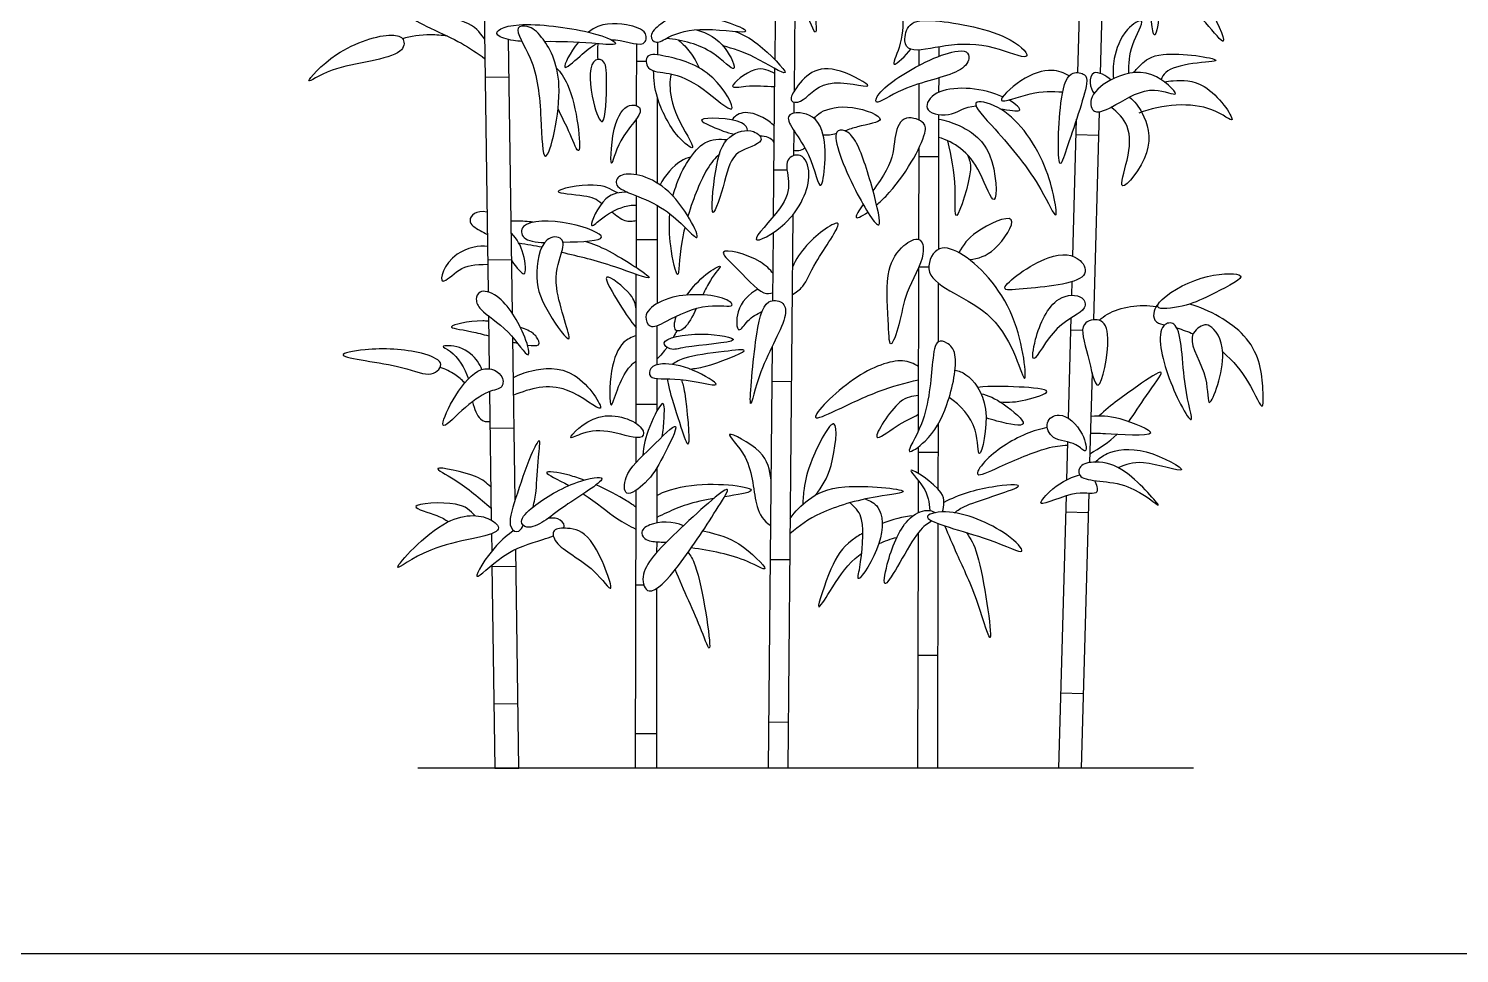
# Model space of a CAD drawing. Header units: millimetres. Extents: x 0.2 to 24.3, y 8.3 to 14.
# Drawn here: x 3.723 to 6.214, y 8.339 to 9.949 of the extents above; entities that cross this region are included whole.
import ezdxf

# ---------------------------------------------------------------- set-up
doc = ezdxf.new("R2010")
doc.units = ezdxf.units.MM
for name, color, linetype, true_color in [('AG-DIAGRAM', 7, 'Continuous', 0xfecc66), ('AG-PLANTS', 7, 'Continuous', 0x66ccff), ('X-VPRT', 6, 'Continuous', 0xff00ff)]:
    doc.layers.add(name, color=color, linetype=linetype, true_color=true_color)

msp = doc.modelspace()

# ---------------------------------------------------------------- linework, layer by layer
at = {"layer": 'AG-DIAGRAM'}
msp.add_line((5.7512, 8.6612), (4.4003, 8.6612), dxfattribs=at)
at = {"layer": 'AG-PLANTS'}
for points in [[(5.6058, 10.4946), (5.5888, 9.8712)], [(4.5121, 10.2721), (4.523, 9.4906)], [(5.5499, 9.8726), (5.5577, 10.155)], [(5.0584, 10.1286), (5.0557, 9.8401)], [(5.0226, 9.8947), (5.0245, 10.0975)], [(4.5653, 9.4531), (4.5587, 9.93)], [(4.7815, 9.8148), (4.7817, 9.9224)], [(4.8178, 9.9254), (4.8177, 9.9035)], [(5.3076, 9.917), (5.3075, 9.9008)], [(4.7982, 9.8916), (4.7816, 9.8916)], [(5.2736, 9.8853), (5.2736, 9.9119)], [(5.0201, 9.6225), (5.0225, 9.8795)], [(4.5596, 9.8644), (4.5178, 9.8638)], [(5.2734, 9.7898), (5.2735, 9.8531)], [(5.3075, 9.8631), (5.3074, 9.838)], [(4.8176, 9.8295), (4.8174, 9.6803)], [(5.0555, 9.8211), (5.0554, 9.8018)], [(4.7813, 9.6946), (4.7815, 9.7924)], [(5.3074, 9.7996), (5.307, 9.5647)], [(5.5412, 9.5528), (5.5477, 9.7917)], [(5.587, 9.8043), (5.5771, 9.442)], [(5.0551, 9.7723), (5.0547, 9.7279)], [(5.273, 9.5819), (5.2733, 9.7414)], [(5.5858, 9.7629), (5.547, 9.7639)], [(5.3072, 9.726), (5.2733, 9.726)], [(5.0435, 9.7024), (5.0208, 9.7026)], [(4.7811, 9.5331), (4.7813, 9.6579)], [(4.8173, 9.6414), (4.8171, 9.4702)], [(5.0537, 9.6248), (5.0447, 8.6612), (5.0111, 8.6612), (5.018, 9.3963)], [(5.0187, 9.4755), (5.0198, 9.594)], [(4.8172, 9.5813), (4.7811, 9.5814)], [(4.564, 9.5463), (4.5222, 9.5457)], [(4.7807, 9.2615), (4.781, 9.5209)], [(5.2724, 9.249), (5.2729, 9.5338)], [(5.2904, 9.5336), (5.2729, 9.5336)], [(5.3069, 9.5057), (5.3067, 9.4037)], [(5.5393, 9.4847), (5.54, 9.5083)], [(4.5235, 9.4489), (4.5248, 9.3568)], [(5.5335, 9.2703), (5.5382, 9.4452)], [(4.817, 9.4318), (4.8169, 9.3636)], [(5.5582, 9.4234), (5.5377, 9.424)], [(4.5699, 9.1279), (4.5659, 9.4112)], [(5.5745, 9.3495), (5.5703, 9.1935)], [(4.8169, 9.3398), (4.8168, 9.2832)], [(5.051, 9.3341), (5.0174, 9.3344)], [(4.5254, 9.3171), (4.5285, 9.0933)], [(4.8168, 9.2946), (4.7807, 9.2946)], [(4.5681, 9.2535), (4.5263, 9.2529)], [(5.3064, 9.2601), (5.3062, 9.1474)], [(4.7805, 9.1934), (4.7806, 9.2372)], [(5.2723, 9.1743), (5.2724, 9.2209)], [(5.5305, 9.1636), (5.5323, 9.2291)], [(5.3063, 9.2109), (5.2724, 9.211)], [(4.8166, 9.184), (4.8165, 9.0883)], [(4.8163, 8.9739), (4.8159, 8.6612), (4.7797, 8.6612), (4.7805, 9.1451)], [(5.2722, 9.1062), (5.2723, 9.162)], [(5.5688, 9.1399), (5.5557, 8.6612), (5.5168, 8.6612), (5.5298, 9.1355)], [(5.5679, 9.1061), (5.529, 9.1071)], [(4.5288, 9.0695), (4.5293, 9.0391)], [(5.3061, 9.0873), (5.3054, 8.6612), (5.2714, 8.6612), (5.2721, 9.0717)], [(4.8165, 9.0555), (4.8164, 9.0367)], [(4.5296, 9.0149), (4.5345, 8.6612), (4.5764, 8.6612), (4.5711, 9.0424)], [(5.0481, 9.0238), (5.0145, 9.0241)], [(4.5715, 9.0123), (4.5297, 9.0117)], [(4.7941, 8.9801), (4.7802, 8.9801)], [(5.3057, 8.8575), (5.2718, 8.8576)], [(4.5748, 8.7731), (4.533, 8.7725)], [(5.5592, 8.7909), (5.5204, 8.792)], [(4.8159, 8.7211), (4.7798, 8.7211)], [(5.0454, 8.7408), (5.0118, 8.7411)]]:
    msp.add_lwpolyline(points, dxfattribs=at)
for points, knots in [([(5.682, 10.1525), (5.6863, 10.1481), (5.6948, 10.1139), (5.6958, 9.9825), (5.6814, 9.916), (5.6733, 10.0168), (5.6589, 10.1064), (5.6585, 10.1363), (5.6597, 10.1419)], [0.254162, 0.254162, 0.254162, 0.254162, 0.485983, 1.113699, 1.418038, 1.843854, 2.386901, 2.558971, 2.558971, 2.558971, 2.558971]), ([(5.0578, 10.0586), (5.0686, 10.0455), (5.0874, 10.0259), (5.1006, 9.9109), (5.0748, 9.9874), (5.0638, 10.0039), (5.0573, 10.0154)], [0, 0, 0, 0, 0.36358, 0.797197, 1.124976, 1.444708, 1.444708, 1.444708, 1.444708]), ([(5.694, 10.0613), (5.7251, 10.0457), (5.7743, 10.0102), (5.8172, 9.9022), (5.7678, 9.9701), (5.7217, 10.0041), (5.6939, 10.0232)], [0, 0, 0, 0, 0.51979, 0.953393, 1.290893, 1.803256, 1.803256, 1.803256, 1.803256]), ([(5.2738, 10.0223), (5.2673, 10.0253), (5.2494, 10.0306), (5.2376, 10.0001), (5.2474, 9.9703), (5.2436, 9.921), (5.2187, 9.8714), (5.2507, 9.9031), (5.259, 9.9131)], [0, 0, 0, 0, 0.235452, 0.491879, 0.777114, 1.154118, 1.435671, 1.753521, 1.753521, 1.753521, 1.753521]), ([(4.5168, 9.9316), (4.5069, 9.9431), (4.4942, 9.9672), (4.3579, 9.9813), (4.4294, 9.9465), (4.4761, 9.9255), (4.5042, 9.9064), (4.5173, 9.8967)], [0, 0, 0, 0, 0.343455, 0.831783, 1.147142, 1.542189, 1.897955, 1.897955, 1.897955, 1.897955]), ([(4.8068, 9.9366), (4.8073, 9.9433), (4.8255, 9.9601), (4.8711, 9.9874), (5.0189, 9.9324), (4.8946, 9.9543), (4.8413, 9.9387), (4.815, 9.9203), (4.8064, 9.9311), (4.8068, 9.9366)], [0, 0, 0, 0, 0.263063, 0.639707, 1.137864, 1.562089, 1.96703, 2.189009, 2.402385, 2.402385, 2.402385, 2.402385]), ([(4.5819, 9.9268), (4.577, 9.9272), (4.5605, 9.9289), (4.525, 9.9386), (4.5475, 9.9539), (4.5773, 9.9559), (4.6102, 9.9581), (4.7156, 9.9446), (4.763, 9.9172), (4.6948, 9.9257), (4.6463, 9.9266), (4.6217, 9.9264)], [1.887354, 1.887354, 1.887354, 1.887354, 1.99329, 2.243914, 2.631735, 2.631735, 2.631735, 3.05857, 3.49081, 3.78902, 4.248856, 4.248856, 4.248856, 4.248856]), ([(4.5753, 9.9499), (4.5773, 9.9541), (4.5955, 9.9549), (4.6191, 9.9347), (4.663, 9.8597), (4.6184, 9.6768), (4.6154, 9.806), (4.6069, 9.891), (4.5715, 9.942), (4.5753, 9.9499)], [0, 0, 0, 0, 0.202981, 0.50768, 0.977068, 1.54169, 1.955268, 2.482566, 2.863039, 2.863039, 2.863039, 2.863039]), ([(4.7371, 9.9299), (4.7574, 9.9302), (4.7822, 9.9184), (4.7927, 9.9235), (4.7985, 9.9263), (4.8019, 9.9461), (4.7604, 9.9583), (4.7195, 9.9602), (4.6976, 9.943)], [2.061621, 2.061621, 2.061621, 2.061621, 2.442232, 2.442232, 2.442232, 2.653927, 2.961523, 3.378959, 3.378959, 3.378959, 3.378959]), ([(4.8857, 9.9472), (4.9048, 9.9417), (4.9367, 9.9243), (4.9622, 9.8612), (4.9107, 9.9179), (4.8616, 9.9289), (4.8334, 9.9322)], [0, 0, 0, 0, 0.393245, 0.708088, 1.05072, 1.520085, 1.520085, 1.520085, 1.520085]), ([(4.9534, 9.9443), (4.9673, 9.9383), (4.9884, 9.9302), (5.0696, 9.8489), (4.9798, 9.9065), (4.9506, 9.9135), (4.9318, 9.9194)], [0, 0, 0, 0, 0.342858, 0.763338, 1.154921, 1.545603, 1.545603, 1.545603, 1.545603]), ([(5.2577, 9.9554), (5.2509, 9.9486), (5.2457, 9.9277), (5.2578, 9.9054), (5.3247, 9.9232), (5.3965, 9.923), (5.4776, 9.8873), (5.4356, 9.9412), (5.3041, 9.9662), (5.2661, 9.9636), (5.2577, 9.9554)], [0, 0, 0, 0, 0.273712, 0.48963, 0.886626, 1.356848, 1.728152, 2.087659, 2.648455, 2.98113, 2.98113, 2.98113, 2.98113]), ([(5.6384, 9.8713), (5.6388, 9.8882), (5.6387, 9.9173), (5.6736, 9.9746), (5.6281, 9.9473), (5.6111, 9.8974), (5.6107, 9.8737), (5.6119, 9.862)], [0.011706, 0.011706, 0.011706, 0.011706, 0.370012, 0.706983, 0.978985, 1.3575, 1.658813, 1.658813, 1.658813, 1.658813]), ([(4.3693, 9.9097), (4.3771, 9.9161), (4.3787, 9.933), (4.3506, 9.9433), (4.2598, 9.9167), (4.192, 9.8408), (4.2546, 9.8884), (4.3504, 9.8943), (4.3693, 9.9097)], [0, 0, 0, 0, 0.233294, 0.470635, 0.983609, 1.398253, 1.737335, 2.300535, 2.300535, 2.300535, 2.300535]), ([(4.4521, 9.9361), (4.4422, 9.9375), (4.4132, 9.9395), (4.3881, 9.9357), (4.3739, 9.9315)], [0.3409519, 0.3409519, 0.3409519, 0.3409519, 0.4888339, 0.7783504, 0.7783504, 0.7783504, 0.7783504]), ([(4.6801, 9.9253), (4.6652, 9.9071), (4.6447, 9.8664), (4.6807, 9.8995), (4.702, 9.9177), (4.7122, 9.9231)], [3.4956348, 3.4956348, 3.4956348, 3.4956348, 3.8147876, 4.1063345, 4.3324378, 4.3324378, 4.3324378, 4.3324378]), ([(4.7144, 9.8953), (4.7138, 9.901), (4.7136, 9.9124), (4.7144, 9.9194), (4.7148, 9.9229)], [0, 0, 0, 0, 0.2105889, 0.3754709, 0.3754709, 0.3754709, 0.3754709]), ([(4.8544, 9.9291), (4.862, 9.9227), (4.8758, 9.9083), (4.8864, 9.8903), (4.8906, 9.8808)], [0, 0, 0, 0, 0.2770808, 0.56086, 0.56086, 0.56086, 0.56086]), ([(4.7063, 9.8909), (4.7106, 9.8961), (4.7281, 9.8971), (4.7301, 9.8603), (4.7269, 9.7617), (4.7019, 9.8249), (4.6973, 9.88), (4.7063, 9.8909)], [0, 0, 0, 0, 0.202727, 0.508981, 0.937653, 1.248819, 1.672887, 1.672887, 1.672887, 1.672887]), ([(4.8012, 9.901), (4.8064, 9.9061), (4.8414, 9.8995), (4.9146, 9.8808), (4.968, 9.783), (4.8929, 9.8517), (4.8433, 9.8736), (4.7983, 9.8732), (4.7967, 9.8967), (4.8012, 9.901)], [0, 0, 0, 0, 0.260908, 0.753619, 1.160582, 1.557034, 1.967295, 2.277981, 2.50498, 2.50498, 2.50498, 2.50498]), ([(5.3601, 9.8968), (5.3608, 9.9016), (5.357, 9.9121), (5.3317, 9.9095), (5.2838, 9.894), (5.2026, 9.8444), (5.194, 9.8113), (5.2483, 9.8523), (5.341, 9.8673), (5.3591, 9.8895), (5.3601, 9.8968)], [0, 0, 0, 0, 0.180632, 0.408403, 0.785104, 1.286486, 1.484905, 1.846962, 2.359229, 2.631111, 2.631111, 2.631111, 2.631111]), ([(5.6474, 9.8726), (5.651, 9.8778), (5.6609, 9.8883), (5.6909, 9.9139), (5.8258, 9.8923), (5.7448, 9.8902), (5.7013, 9.8769), (5.6969, 9.8648), (5.6948, 9.8603)], [0, 0, 0, 0, 0.220738, 0.551006, 1.04088, 1.364743, 1.723562, 1.920942, 1.920942, 1.920942, 1.920942]), ([(4.6422, 9.8804), (4.6485, 9.8738), (4.6758, 9.8374), (4.6894, 9.7028), (4.6641, 9.7726), (4.6514, 9.7946), (4.6447, 9.8096)], [0.109755, 0.109755, 0.109755, 0.109755, 0.284814, 0.804552, 1.092046, 1.449209, 1.449209, 1.449209, 1.449209]), ([(4.8417, 9.8702), (4.8404, 9.8637), (4.8378, 9.8489), (4.8458, 9.7983), (4.8939, 9.7268), (4.8457, 9.7632), (4.814, 9.8287), (4.8114, 9.8601), (4.8111, 9.8757)], [0, 0, 0, 0, 0.226862, 0.609522, 1.001681, 1.283895, 1.732998, 2.080579, 2.080579, 2.080579, 2.080579]), ([(5.0224, 9.8708), (5.0118, 9.8759), (4.9904, 9.8883), (4.9326, 9.8414), (4.9773, 9.8516), (5.0054, 9.8486), (5.0222, 9.8484)], [0, 0, 0, 0, 0.302673, 0.656353, 0.901022, 1.262116, 1.262116, 1.262116, 1.262116]), ([(5.0569, 9.842), (5.064, 9.8532), (5.0859, 9.8788), (5.1318, 9.8828), (5.2172, 9.8351), (5.1047, 9.87), (5.0735, 9.8183), (5.046, 9.8211), (5.0521, 9.8345), (5.0569, 9.842)], [0, 0, 0, 0, 0.333076, 0.692439, 1.065166, 1.486946, 1.871682, 2.073981, 2.296304, 2.296304, 2.296304, 2.296304]), ([(5.535, 9.867), (5.5256, 9.872), (5.5032, 9.8813), (5.4531, 9.8657), (5.3944, 9.8096), (5.4735, 9.8419), (5.5046, 9.8395), (5.5236, 9.839)], [0, 0, 0, 0, 0.287607, 0.67124, 1.023897, 1.388303, 1.772422, 1.772422, 1.772422, 1.772422]), ([(5.565, 9.8528), (5.5663, 9.8615), (5.5644, 9.8705), (5.5351, 9.877), (5.5164, 9.8312), (5.5135, 9.688), (5.5322, 9.7475), (5.5614, 9.8295), (5.565, 9.8528)], [0, 0, 0, 0, 0.206434, 0.432415, 0.788479, 1.328082, 1.596314, 2.149443, 2.149443, 2.149443, 2.149443]), ([(5.579, 9.8053), (5.5732, 9.8083), (5.5677, 9.8306), (5.6054, 9.864), (5.6752, 9.885), (5.7391, 9.8222), (5.676, 9.8535), (5.62, 9.8177), (5.5867, 9.8013), (5.579, 9.8053)], [0, 0, 0, 0, 0.234971, 0.581537, 1.017816, 1.386699, 1.694515, 2.126817, 2.443795, 2.443795, 2.443795, 2.443795]), ([(5.6073, 9.8597), (5.5997, 9.867), (5.5746, 9.8807), (5.5695, 9.8534), (5.5742, 9.8415), (5.5782, 9.8362)], [0, 0, 0, 0, 0.2862787, 0.5054474, 0.7319518, 0.7319518, 0.7319518, 0.7319518]), ([(5.4188, 9.8302), (5.4151, 9.832), (5.375, 9.8486), (5.2974, 9.8489), (5.2784, 9.8005), (5.337, 9.7955), (5.3516, 9.8135), (5.3727, 9.8145)], [0.301035, 0.301035, 0.301035, 0.301035, 0.359785, 0.891212, 1.165231, 1.496094, 1.830455, 1.830455, 1.830455, 1.830455]), ([(5.7003, 9.8565), (5.7051, 9.8574), (5.724, 9.8597), (5.7775, 9.8598), (5.8372, 9.7695), (5.7764, 9.824), (5.6957, 9.8173), (5.6561, 9.8021)], [0.165017, 0.165017, 0.165017, 0.165017, 0.284071, 0.601052, 1.02999, 1.347195, 1.921364, 1.921364, 1.921364, 1.921364]), ([(4.788, 9.8079), (4.7873, 9.8134), (4.7688, 9.8216), (4.7384, 9.7904), (4.7342, 9.6847), (4.7486, 9.7613), (4.7896, 9.7971), (4.788, 9.8079)], [0, 0, 0, 0, 0.209024, 0.539893, 0.965557, 1.297433, 1.70417, 1.70417, 1.70417, 1.70417]), ([(5.3725, 9.8193), (5.3755, 9.8244), (5.4259, 9.815), (5.4978, 9.7253), (5.5212, 9.593), (5.483, 9.683), (5.4147, 9.7661), (5.369, 9.813), (5.3725, 9.8193)], [0, 0, 0, 0, 0.317438, 0.89904, 1.373458, 1.73796, 2.322166, 2.703816, 2.703816, 2.703816, 2.703816]), ([(5.414, 9.8097), (5.4305, 9.8069), (5.4447, 9.8043), (5.4479, 9.8068), (5.4513, 9.8093), (5.443, 9.8172), (5.4294, 9.8249)], [2.0305666, 2.0305666, 2.0305666, 2.0305666, 2.2660483, 2.2660483, 2.2660483, 2.5092121, 2.5092121, 2.5092121, 2.5092121]), ([(5.6399, 9.83), (5.6486, 9.822), (5.6651, 9.8028), (5.6861, 9.7357), (5.6133, 9.6484), (5.6397, 9.726), (5.6431, 9.7797), (5.6192, 9.8036), (5.6073, 9.8121)], [0, 0, 0, 0, 0.303504, 0.728506, 1.15627, 1.49929, 1.888779, 2.225655, 2.225655, 2.225655, 2.225655]), ([(4.9746, 9.7715), (4.9741, 9.7762), (4.9667, 9.7928), (4.8737, 9.7963), (4.9179, 9.7765), (4.9381, 9.7678), (4.9516, 9.7656)], [0.033744, 0.033744, 0.033744, 0.033744, 0.211836, 0.627163, 0.861319, 1.187021, 1.187021, 1.187021, 1.187021]), ([(5.0215, 9.7792), (5.0157, 9.7853), (5.003, 9.7955), (4.9672, 9.808), (4.95, 9.7952), (4.9479, 9.7899)], [0, 0, 0, 0, 0.2560491, 0.5546357, 0.7856487, 0.7856487, 0.7856487, 0.7856487]), ([(5.046, 9.7955), (5.0477, 9.8011), (5.0708, 9.8058), (5.119, 9.7836), (5.1034, 9.6343), (5.0876, 9.7373), (5.0427, 9.7845), (5.046, 9.7955)], [0, 0, 0, 0, 0.229093, 0.58513, 1.077542, 1.465938, 1.907025, 1.907025, 1.907025, 1.907025]), ([(5.0906, 9.7928), (5.0942, 9.7968), (5.1023, 9.8066), (5.1536, 9.8201), (5.229, 9.7881), (5.1752, 9.7818), (5.1512, 9.7735), (5.1444, 9.7711)], [0, 0, 0, 0, 0.205069, 0.583987, 0.948905, 1.271226, 1.406441, 1.406441, 1.406441, 1.406441]), ([(5.1995, 9.642), (5.2047, 9.6466), (5.245, 9.6848), (5.2772, 9.743), (5.2833, 9.7671), (5.2856, 9.7766), (5.2834, 9.7888), (5.2411, 9.8007), (5.2284, 9.7528), (5.2289, 9.7182), (5.2017, 9.6787), (5.1931, 9.6667)], [2.027547, 2.027547, 2.027547, 2.027547, 2.115891, 2.694987, 2.694987, 2.694987, 2.921086, 3.207743, 3.520795, 3.90691, 4.087074, 4.087074, 4.087074, 4.087074]), ([(5.3074, 9.7916), (5.3197, 9.7895), (5.3449, 9.7815), (5.4072, 9.7443), (5.411, 9.6164), (5.3796, 9.7053), (5.349, 9.7417), (5.321, 9.7556), (5.3073, 9.7598)], [0, 0, 0, 0, 0.311867, 0.747334, 1.197624, 1.563092, 1.940584, 2.274162, 2.274162, 2.274162, 2.274162]), ([(4.9978, 9.7542), (5, 9.7596), (4.9846, 9.7773), (4.9339, 9.7643), (4.9179, 9.7094), (4.9071, 9.593), (4.9381, 9.6895), (4.9473, 9.7377), (4.9944, 9.7462), (4.9978, 9.7542)], [0, 0, 0, 0, 0.228045, 0.560459, 0.967519, 1.401239, 1.788234, 2.168958, 2.506057, 2.506057, 2.506057, 2.506057]), ([(5.1301, 9.7687), (5.1327, 9.7732), (5.1467, 9.7731), (5.1676, 9.752), (5.1917, 9.676), (5.2157, 9.5774), (5.1573, 9.6695), (5.1231, 9.7562), (5.1301, 9.7687)], [0, 0, 0, 0, 0.190362, 0.450702, 0.93323, 1.333853, 1.76902, 2.292513, 2.292513, 2.292513, 2.292513]), ([(4.8448, 9.6574), (4.8462, 9.6626), (4.8573, 9.7002), (4.8937, 9.7601), (4.926, 9.7566), (4.9389, 9.7559)], [2.072739, 2.072739, 2.072739, 2.072739, 2.1524824, 2.6421161, 2.959371, 2.959371, 2.959371, 2.959371]), ([(5.0213, 9.751), (5.0185, 9.7545), (5.0114, 9.7606), (5.0013, 9.7621), (4.9964, 9.7617)], [0, 0, 0, 0, 0.1860532, 0.3804749, 0.3804749, 0.3804749, 0.3804749]), ([(5.3577, 9.7294), (5.3603, 9.7208), (5.37, 9.7091), (5.332, 9.587), (5.3396, 9.6831), (5.3294, 9.7264), (5.3235, 9.7536)], [0, 0, 0, 0, 0.263688, 0.726246, 1.076485, 1.541207, 1.541207, 1.541207, 1.541207]), ([(4.8756, 9.7254), (4.8695, 9.7236), (4.8565, 9.7206), (4.8298, 9.6934), (4.8226, 9.6769)], [0, 0, 0, 0, 0.2233797, 0.5977686, 0.5977686, 0.5977686, 0.5977686]), ([(4.9256, 9.7309), (4.9179, 9.7225), (4.9037, 9.7097), (4.8807, 9.6555), (4.8709, 9.6228)], [0, 0, 0, 0, 0.2983343, 0.7007822, 0.7007822, 0.7007822, 0.7007822]), ([(5.0452, 9.7205), (5.049, 9.7274), (5.071, 9.7347), (5.0912, 9.6905), (5.0544, 9.6076), (4.9618, 9.5626), (5.039, 9.6378), (5.0506, 9.679), (5.0402, 9.7115), (5.0452, 9.7205)], [0, 0, 0, 0, 0.240239, 0.545329, 1.043022, 1.427647, 1.844978, 2.204254, 2.516781, 2.516781, 2.516781, 2.516781]), ([(5.0747, 9.7409), (5.0714, 9.7387), (5.0639, 9.7358), (5.0577, 9.7361), (5.0547, 9.7366)], [0, 0, 0, 0, 0.1741945, 0.3272059, 0.3272059, 0.3272059, 0.3272059]), ([(4.7472, 9.6767), (4.744, 9.6822), (4.7516, 9.7031), (4.8433, 9.6876), (4.9127, 9.5447), (4.8289, 9.6518), (4.7549, 9.6634), (4.7472, 9.6767)], [0, 0, 0, 0, 0.210684, 0.662986, 1.196648, 1.619599, 2.13237, 2.13237, 2.13237, 2.13237]), ([(4.7486, 9.663), (4.7355, 9.6701), (4.7147, 9.6834), (4.6123, 9.6635), (4.6967, 9.6597), (4.7114, 9.6526), (4.7211, 9.6448)], [0, 0, 0, 0, 0.340276, 0.741988, 1.085939, 1.382757, 1.382757, 1.382757, 1.382757]), ([(4.7655, 9.6644), (4.7524, 9.6638), (4.7256, 9.664), (4.6931, 9.5941), (4.7218, 9.6205), (4.7518, 9.6395), (4.7766, 9.6422), (4.7812, 9.6417)], [0, 0, 0, 0, 0.319278, 0.686747, 0.910886, 1.284068, 1.474714, 1.474714, 1.474714, 1.474714]), ([(5.176, 9.6429), (5.1684, 9.6321), (5.1571, 9.6144), (5.1726, 9.6214), (5.1839, 9.6296)], [1.5191971, 1.5191971, 1.5191971, 1.5191971, 1.7122304, 1.9339467, 1.9339467, 1.9339467, 1.9339467]), ([(4.521, 9.6295), (4.502, 9.6339), (4.4816, 9.613), (4.5052, 9.5995), (4.5174, 9.593), (4.5216, 9.5904)], [2.491629, 2.491629, 2.491629, 2.491629, 2.7759123, 3.0519842, 3.1908482, 3.1908482, 3.1908482, 3.1908482]), ([(4.7385, 9.6301), (4.7463, 9.6236), (4.7633, 9.6107), (4.7745, 9.614), (4.7812, 9.6151)], [1.5417008, 1.5417008, 1.5417008, 1.5417008, 1.7414313, 1.9708169, 1.9708169, 1.9708169, 1.9708169]), ([(4.8655, 9.6033), (4.8633, 9.5944), (4.8548, 9.5545), (4.8566, 9.4951), (4.8393, 9.5656), (4.8378, 9.6082), (4.8395, 9.6266)], [0.780102, 0.780102, 0.780102, 0.780102, 0.888496, 1.271672, 1.636861, 1.916725, 1.916725, 1.916725, 1.916725]), ([(5.361, 9.5468), (5.3767, 9.5493), (5.4046, 9.5549), (5.4593, 9.6388), (5.3646, 9.595), (5.3506, 9.5727), (5.3427, 9.5589)], [0, 0, 0, 0, 0.351887, 0.740801, 1.145841, 1.497843, 1.497843, 1.497843, 1.497843]), ([(4.6016, 9.6121), (4.5924, 9.6133), (4.574, 9.6142), (4.5667, 9.614), (4.5631, 9.6138)], [0, 0, 0, 0, 0.2677958, 0.4357847, 0.4357847, 0.4357847, 0.4357847]), ([(4.5641, 9.5446), (4.5731, 9.5325), (4.5922, 9.5078), (4.5854, 9.563), (4.574, 9.5815), (4.5634, 9.593)], [1.2877726, 1.2877726, 1.2877726, 1.2877726, 1.5187459, 1.8337363, 2.1706369, 2.1706369, 2.1706369, 2.1706369]), ([(4.6531, 9.5771), (4.6885, 9.5783), (4.7193, 9.5793), (4.7206, 9.5857), (4.7219, 9.5919), (4.6627, 9.6166), (4.5777, 9.6157), (4.5808, 9.5811), (4.6052, 9.5771), (4.6213, 9.5767)], [1.485529, 1.485529, 1.485529, 1.485529, 1.89266, 1.89266, 1.89266, 2.293737, 2.759204, 2.985245, 3.24517, 3.24517, 3.24517, 3.24517]), ([(5.0524, 9.4855), (5.0591, 9.4898), (5.0749, 9.5004), (5.0885, 9.5396), (5.149, 9.6221), (5.1017, 9.5979), (5.0641, 9.5606), (5.0528, 9.5338)], [0, 0, 0, 0, 0.247735, 0.601009, 1.046671, 1.297837, 1.773167, 1.773167, 1.773167, 1.773167]), ([(4.5219, 9.5697), (4.5089, 9.5725), (4.4498, 9.5594), (4.4325, 9.4906), (4.4738, 9.535), (4.4993, 9.5388), (4.5223, 9.5387)], [0.041403, 0.041403, 0.041403, 0.041403, 0.314103, 0.718329, 0.995895, 1.311043, 1.311043, 1.311043, 1.311043]), ([(4.6163, 9.5684), (4.61, 9.5696), (4.5975, 9.5718), (4.5836, 9.5742), (4.5766, 9.5754)], [0, 0, 0, 0, 0.2226077, 0.4568689, 0.4568689, 0.4568689, 0.4568689]), ([(4.6256, 9.5811), (4.634, 9.5879), (4.6573, 9.5875), (4.6504, 9.5518), (4.6301, 9.5047), (4.6834, 9.3736), (4.6224, 9.4597), (4.6016, 9.5097), (4.6119, 9.5699), (4.6256, 9.5811)], [0, 0, 0, 0, 0.253669, 0.510968, 0.906586, 1.390973, 1.767164, 2.186228, 2.603695, 2.603695, 2.603695, 2.603695]), ([(4.6916, 9.5787), (4.706, 9.5739), (4.7269, 9.5681), (4.8408, 9.4965), (4.7314, 9.5411), (4.6821, 9.5517), (4.6511, 9.5594)], [0, 0, 0, 0, 0.343805, 0.808075, 1.210272, 1.708873, 1.708873, 1.708873, 1.708873]), ([(5.2802, 9.5571), (5.282, 9.5692), (5.2765, 9.59), (5.2422, 9.5713), (5.213, 9.5284), (5.2203, 9.4498), (5.221, 9.381), (5.2419, 9.4403), (5.2474, 9.4887), (5.2771, 9.5369), (5.2802, 9.5571)], [0, 0, 0, 0, 0.258445, 0.528069, 0.888278, 1.36261, 1.691729, 1.998167, 2.385685, 2.820155, 2.820155, 2.820155, 2.820155]), ([(5.3051, 9.5636), (5.3157, 9.5706), (5.3596, 9.5576), (5.4508, 9.4607), (5.4663, 9.2774), (5.4252, 9.4681), (5.2719, 9.5026), (5.2947, 9.5567), (5.3051, 9.5636)], [0, 0, 0, 0, 0.25138, 0.799773, 1.319727, 1.867258, 2.381687, 2.627999, 2.627999, 2.627999, 2.627999]), ([(5.0191, 9.5225), (5.0144, 9.5292), (4.9891, 9.5537), (4.9144, 9.5708), (4.9559, 9.5332), (5.0002, 9.483), (5.0136, 9.4884), (5.0188, 9.489)], [0.07224, 0.07224, 0.07224, 0.07224, 0.264426, 0.705248, 0.971321, 1.397093, 1.598527, 1.598527, 1.598527, 1.598527]), ([(5.5597, 9.5192), (5.5662, 9.5271), (5.5552, 9.5539), (5.499, 9.5628), (5.3996, 9.4891), (5.4594, 9.4973), (5.5468, 9.5032), (5.5597, 9.5192)], [0, 0, 0, 0, 0.264552, 0.643715, 1.131476, 1.418113, 1.946598, 1.946598, 1.946598, 1.946598]), ([(4.781, 9.4609), (4.7789, 9.4698), (4.7779, 9.4851), (4.709, 9.539), (4.7563, 9.4616), (4.7702, 9.4409), (4.7809, 9.4281)], [0, 0, 0, 0, 0.265838, 0.628358, 0.996715, 1.356351, 1.356351, 1.356351, 1.356351]), ([(4.8692, 9.485), (4.8787, 9.4987), (4.9017, 9.5238), (4.9376, 9.5426), (4.9141, 9.5203), (4.901, 9.4944), (4.8967, 9.4854)], [2.671558, 2.671558, 2.671558, 2.671558, 2.9505288, 3.2222991, 3.501048, 3.6417996, 3.6417996, 3.6417996, 3.6417996]), ([(5.6889, 9.4647), (5.6917, 9.4588), (5.7403, 9.4655), (5.7737, 9.4813), (5.8461, 9.5172), (5.8149, 9.5245), (5.7453, 9.5169), (5.6855, 9.472), (5.6889, 9.4647)], [0, 0, 0, 0, 0.33241, 0.702998, 1.101855, 1.287545, 1.744621, 2.162363, 2.162363, 2.162363, 2.162363]), ([(4.5024, 9.4779), (4.5024, 9.4829), (4.5075, 9.4953), (4.5465, 9.487), (4.588, 9.42), (4.5996, 9.3628), (4.5581, 9.4285), (4.5098, 9.4555), (4.5023, 9.4719), (4.5024, 9.4779)], [0, 0, 0, 0, 0.190153, 0.471577, 0.942501, 1.227927, 1.596785, 1.995589, 2.221873, 2.221873, 2.221873, 2.221873]), ([(4.9928, 9.4956), (4.9773, 9.4871), (4.9526, 9.4631), (4.9565, 9.4125), (4.9756, 9.4444), (4.9911, 9.452), (4.9998, 9.4567)], [0, 0, 0, 0, 0.369854, 0.652933, 0.890837, 1.167627, 1.167627, 1.167627, 1.167627]), ([(4.8049, 9.4313), (4.8001, 9.4338), (4.7949, 9.4483), (4.8043, 9.4627), (4.8433, 9.489), (4.9322, 9.4863), (4.9573, 9.4616), (4.899, 9.473), (4.8373, 9.4416), (4.8112, 9.428), (4.8049, 9.4313)], [0, 0, 0, 0, 0.212396, 0.409014, 0.752716, 1.237115, 1.443367, 1.770968, 2.218193, 2.496594, 2.496594, 2.496594, 2.496594]), ([(5.0403, 9.4498), (5.0423, 9.4603), (5.038, 9.475), (5.0017, 9.4795), (4.9873, 9.4093), (4.974, 9.2552), (4.9951, 9.3624), (5.036, 9.4271), (5.0403, 9.4498)], [0, 0, 0, 0, 0.243825, 0.48543, 0.920579, 1.44839, 1.835267, 2.362071, 2.362071, 2.362071, 2.362071]), ([(5.561, 9.463), (5.5642, 9.4689), (5.5598, 9.4865), (5.5066, 9.4867), (5.4747, 9.4157), (5.4669, 9.3516), (5.5093, 9.4379), (5.5552, 9.4522), (5.561, 9.463)], [0, 0, 0, 0, 0.213948, 0.53478, 0.992451, 1.287936, 1.702381, 2.094257, 2.094257, 2.094257, 2.094257]), ([(5.587, 9.4411), (5.5912, 9.4452), (5.6148, 9.463), (5.6579, 9.4699), (5.6863, 9.4651)], [0.2557507, 0.2557507, 0.2557507, 0.2557507, 0.3750297, 0.8384153, 0.8384153, 0.8384153, 0.8384153]), ([(5.6898, 9.4695), (5.6865, 9.466), (5.6813, 9.4577), (5.6812, 9.4392), (5.6927, 9.4348), (5.6978, 9.4339)], [-0.5960132, -0.5960132, -0.5960132, -0.5960132, -0.4024743, -0.1999225, 0, 0, 0, 0]), ([(5.8022, 9.3861), (5.8208, 9.3704), (5.8532, 9.3293), (5.874, 9.2723), (5.8724, 9.3355), (5.8609, 9.4141), (5.7785, 9.4596), (5.7444, 9.4694)], [0.431198, 0.431198, 0.431198, 0.431198, 0.753611, 1.18391, 1.459743, 1.931216, 2.339667, 2.339667, 2.339667, 2.339667]), ([(4.8855, 9.4618), (4.8786, 9.4474), (4.8718, 9.4346), (4.8648, 9.4279), (4.8588, 9.4221), (4.8457, 9.4196), (4.847, 9.4372), (4.8504, 9.448)], [1.7667576, 1.7667576, 1.7667576, 1.7667576, 1.9972822, 1.9972822, 1.9972822, 2.1982215, 2.4254185, 2.4254185, 2.4254185, 2.4254185]), ([(5.5613, 9.434), (5.5664, 9.4412), (5.5924, 9.4467), (5.6091, 9.4132), (5.5852, 9.2905), (5.568, 9.3844), (5.5539, 9.4237), (5.5613, 9.434)], [0, 0, 0, 0, 0.262956, 0.563868, 1.027602, 1.40275, 1.779156, 1.779156, 1.779156, 1.779156]), ([(4.5237, 9.4397), (4.5203, 9.4399), (4.4909, 9.4408), (4.4398, 9.4283), (4.4781, 9.4258), (4.5137, 9.4168), (4.524, 9.4141)], [2.9262917, 2.9262917, 2.9262917, 2.9262917, 2.974938, 3.3531569, 3.6610735, 3.7815324, 3.7815324, 3.7815324, 3.7815324]), ([(4.5914, 9.3981), (4.601, 9.3966), (4.608, 9.3965), (4.6107, 9.3987), (4.614, 9.4014), (4.6068, 9.4148), (4.5979, 9.4216), (4.5842, 9.427), (4.5794, 9.4286)], [1.9531374, 1.9531374, 1.9531374, 1.9531374, 2.1070225, 2.1070225, 2.1070225, 2.2951129, 2.5196966, 2.6205426, 2.6205426, 2.6205426, 2.6205426]), ([(5.7191, 9.4324), (5.7316, 9.4187), (5.7305, 9.3303), (5.7562, 9.2508), (5.7224, 9.3006), (5.6871, 9.3945), (5.6967, 9.437), (5.7141, 9.4379), (5.7191, 9.4324)], [0, 0, 0, 0, 0.479096, 0.834601, 1.098452, 1.582872, 1.858937, 2.050457, 2.050457, 2.050457, 2.050457]), ([(5.7675, 9.4323), (5.7721, 9.4341), (5.7824, 9.4331), (5.8178, 9.3891), (5.7724, 9.265), (5.7797, 9.3483), (5.7341, 9.4096), (5.7605, 9.4296), (5.7675, 9.4323)], [0, 0, 0, 0, 0.178693, 0.546287, 1.026104, 1.357593, 1.798446, 2.068639, 2.068639, 2.068639, 2.068639]), ([(4.407, 9.3837), (4.4227, 9.3797), (4.4518, 9.3677), (4.4227, 9.339), (4.3765, 9.3645), (4.2371, 9.3777), (4.3167, 9.3939), (4.3774, 9.3912), (4.407, 9.3837)], [0, 0, 0, 0, 0.24531, 0.518127, 0.853777, 1.350391, 1.654931, 2.116978, 2.116978, 2.116978, 2.116978]), ([(4.512, 9.3556), (4.5101, 9.3606), (4.5057, 9.3712), (4.4782, 9.398), (4.4344, 9.3974), (4.4635, 9.3876), (4.4828, 9.3575), (4.4886, 9.3394)], [0, 0, 0, 0, 0.204683, 0.524679, 0.797126, 0.997261, 1.38175, 1.38175, 1.38175, 1.38175]), ([(4.7809, 9.4143), (4.7729, 9.4117), (4.7543, 9.4042), (4.7342, 9.3592), (4.7336, 9.272), (4.748, 9.3249), (4.7657, 9.3582), (4.776, 9.3667), (4.7808, 9.3705)], [0, 0, 0, 0, 0.255213, 0.628286, 1.019463, 1.292234, 1.623301, 1.841652, 1.841652, 1.841652, 1.841652]), ([(4.8344, 9.3943), (4.8314, 9.39), (4.8239, 9.3802), (4.8202, 9.3767), (4.8169, 9.3735)], [0.2319662, 0.2319662, 0.2319662, 0.2319662, 0.3483981, 0.5358509, 0.5358509, 0.5358509, 0.5358509]), ([(4.9498, 9.4069), (4.9533, 9.4112), (4.8923, 9.4232), (4.8155, 9.4076), (4.8432, 9.387), (4.8621, 9.3966), (4.9455, 9.4016), (4.9498, 9.4069)], [0, 0, 0, 0, 0.379612, 0.797858, 0.995478, 1.260059, 1.725884, 1.725884, 1.725884, 1.725884]), ([(5.307, 9.4039), (5.311, 9.4063), (5.3241, 9.4022), (5.344, 9.3808), (5.3249, 9.2897), (5.2932, 9.2339), (5.2418, 9.1991), (5.2893, 9.2668), (5.2954, 9.3626), (5.3008, 9.4002), (5.307, 9.4039)], [0, 0, 0, 0, 0.196852, 0.450056, 0.926698, 1.36482, 1.656338, 2.024279, 2.557661, 2.865182, 2.865182, 2.865182, 2.865182]), ([(4.8743, 9.3563), (4.8836, 9.3574), (4.8966, 9.3572), (4.9962, 9.3945), (4.9271, 9.3859), (4.8655, 9.3786), (4.8506, 9.3686), (4.8436, 9.3644)], [0, 0, 0, 0, 0.270358, 0.702069, 1.001565, 1.425983, 1.678263, 1.678263, 1.678263, 1.678263]), ([(5.2726, 9.3609), (5.2638, 9.3655), (5.2422, 9.3776), (5.1605, 9.3503), (5.0685, 9.2564), (5.1362, 9.2875), (5.2028, 9.3198), (5.2493, 9.3325), (5.2726, 9.3377)], [0, 0, 0, 0, 0.278539, 0.763923, 1.254935, 1.563424, 2.026695, 2.457607, 2.457607, 2.457607, 2.457607]), ([(4.4823, 9.3323), (4.4771, 9.3377), (4.4655, 9.3478), (4.4485, 9.3562), (4.4395, 9.3591)], [0, 0, 0, 0, 0.242421, 0.512783, 0.512783, 0.512783, 0.512783]), ([(4.5466, 9.3261), (4.5497, 9.3305), (4.5506, 9.3489), (4.4939, 9.3753), (4.4207, 9.2261), (4.4794, 9.2883), (4.5237, 9.3209), (4.5425, 9.3204), (4.5466, 9.3261)], [0, 0, 0, 0, 0.228531, 0.534903, 1.067427, 1.383528, 1.733348, 2.031837, 2.031837, 2.031837, 2.031837]), ([(4.5669, 9.3414), (4.5769, 9.3467), (4.5988, 9.3551), (4.6756, 9.3657), (4.7442, 9.2575), (4.654, 9.3396), (4.596, 9.3223), (4.5673, 9.3107)], [0, 0, 0, 0, 0.297097, 0.737384, 1.171456, 1.587398, 2.07749, 2.07749, 2.07749, 2.07749]), ([(4.8064, 9.3571), (4.8103, 9.3623), (4.8292, 9.3681), (4.8758, 9.3599), (4.9467, 9.3176), (4.8548, 9.3444), (4.8009, 9.3355), (4.8034, 9.353), (4.8064, 9.3571)], [0, 0, 0, 0, 0.236709, 0.612779, 0.960728, 1.365712, 1.732365, 1.918104, 1.918104, 1.918104, 1.918104]), ([(5.3361, 9.3544), (5.3427, 9.3526), (5.3582, 9.3488), (5.4034, 9.295), (5.3746, 9.1774), (5.3773, 9.2612), (5.3453, 9.2926), (5.3258, 9.3068)], [0, 0, 0, 0, 0.230892, 0.6542, 1.103569, 1.432677, 1.86596, 1.86596, 1.86596, 1.86596]), ([(5.6384, 9.265), (5.6488, 9.2786), (5.6676, 9.3099), (5.7125, 9.3672), (5.6455, 9.3211), (5.6078, 9.294), (5.5869, 9.275)], [0.538053, 0.538053, 0.538053, 0.538053, 0.859892, 1.21218, 1.561907, 2.030291, 2.030291, 2.030291, 2.030291]), ([(4.8596, 9.338), (4.8618, 9.3301), (4.8662, 9.3209), (4.878, 9.1963), (4.8573, 9.261), (4.8396, 9.3151), (4.8368, 9.3315), (4.8353, 9.3392)], [0, 0, 0, 0, 0.251618, 0.73064, 1.01344, 1.422815, 1.67064, 1.67064, 1.67064, 1.67064]), ([(5.4144, 9.2989), (5.4294, 9.2979), (5.4535, 9.2994), (5.5191, 9.3203), (5.4384, 9.326), (5.3994, 9.3269), (5.3754, 9.3242)], [0, 0, 0, 0, 0.34127, 0.661274, 1.016872, 1.449962, 1.449962, 1.449962, 1.449962]), ([(4.4957, 9.2994), (4.4991, 9.2864), (4.5063, 9.2667), (4.5208, 9.2638), (4.5261, 9.2652)], [1.1744562, 1.1744562, 1.1744562, 1.1744562, 1.3711026, 1.5267255, 1.5267255, 1.5267255, 1.5267255]), ([(4.826, 9.2384), (4.8281, 9.2488), (4.8292, 9.2656), (4.8316, 9.3144), (4.7994, 9.2501), (4.7938, 9.2228), (4.7924, 9.2056)], [0, 0, 0, 0, 0.286479, 0.547761, 0.893668, 1.260679, 1.260679, 1.260679, 1.260679]), ([(5.2726, 9.3101), (5.2611, 9.3082), (5.2395, 9.3101), (5.1786, 9.2157), (5.2382, 9.2615), (5.2595, 9.2704), (5.2725, 9.2777)], [0, 0, 0, 0, 0.299995, 0.732581, 1.045815, 1.386126, 1.386126, 1.386126, 1.386126]), ([(5.3813, 9.3134), (5.3931, 9.3115), (5.4237, 9.2954), (5.4747, 9.2512), (5.4257, 9.2608), (5.3962, 9.2693), (5.39, 9.2713)], [0.111411, 0.111411, 0.111411, 0.111411, 0.378822, 0.734878, 1.079929, 1.176214, 1.176214, 1.176214, 1.176214]), ([(4.7904, 9.2384), (4.7947, 9.2409), (4.7945, 9.2608), (4.7156, 9.2929), (4.652, 9.2261), (4.6922, 9.2489), (4.7351, 9.2506), (4.7823, 9.2338), (4.7904, 9.2384)], [0, 0, 0, 0, 0.193973, 0.64048, 1.034547, 1.268902, 1.633564, 2.002266, 2.002266, 2.002266, 2.002266]), ([(5.5627, 9.2138), (5.5658, 9.2153), (5.5611, 9.2492), (5.5202, 9.2856), (5.4901, 9.2644), (5.5047, 9.2299), (5.546, 9.2308), (5.5602, 9.2126), (5.5627, 9.2138)], [0, 0, 0, 0, 0.278185, 0.643597, 0.896883, 1.164012, 1.488884, 1.713377, 1.713377, 1.713377, 1.713377]), ([(5.5725, 9.2745), (5.5893, 9.2755), (5.6148, 9.2759), (5.7182, 9.2348), (5.5914, 9.2447), (5.5804, 9.2439), (5.5716, 9.2442)], [0, 0, 0, 0, 0.361776, 0.753987, 1.205175, 1.466465, 1.466465, 1.466465, 1.466465]), ([(4.7647, 9.1404), (4.7713, 9.1372), (4.8037, 9.1609), (4.8245, 9.1964), (4.8667, 9.2811), (4.8029, 9.214), (4.7595, 9.1766), (4.759, 9.1431), (4.7647, 9.1404)], [0, 0, 0, 0, 0.307585, 0.686277, 1.068906, 1.446341, 1.868728, 2.134255, 2.134255, 2.134255, 2.134255]), ([(5.0158, 9.1634), (5.0132, 9.1808), (5.0084, 9.2136), (4.9186, 9.259), (4.985, 9.2015), (4.9841, 9.1205), (5.0026, 9.0919), (5.015, 9.0836)], [0, 0, 0, 0, 0.37046, 0.764678, 1.117419, 1.58056, 1.857824, 1.857824, 1.857824, 1.857824]), ([(5.0926, 9.1364), (5.1045, 9.152), (5.1232, 9.1769), (5.1373, 9.3005), (5.0816, 9.1943), (5.0728, 9.1511), (5.0712, 9.1296), (5.0708, 9.1204)], [0, 0, 0, 0, 0.390613, 0.82055, 1.25038, 1.618736, 1.885758, 1.885758, 1.885758, 1.885758]), ([(5.4965, 9.2544), (5.4845, 9.2521), (5.4465, 9.2411), (5.3898, 9.2032), (5.3656, 9.1636), (5.4192, 9.1887), (5.4943, 9.2211), (5.5198, 9.2228), (5.5322, 9.224)], [0.220052, 0.220052, 0.220052, 0.220052, 0.439275, 0.913007, 1.170523, 1.492655, 1.970293, 2.281161, 2.281161, 2.281161, 2.281161]), ([(4.6012, 9.116), (4.6033, 9.1254), (4.6078, 9.1445), (4.6089, 9.1975), (4.6164, 9.2447), (4.5932, 9.1994), (4.5723, 9.1349), (4.5545, 9.0806), (4.5767, 9.069), (4.5824, 9.0815), (4.584, 9.0842)], [0, 0, 0, 0, 0.272313, 0.661633, 0.935858, 1.211586, 1.657824, 2.009098, 2.205273, 2.360634, 2.360634, 2.360634, 2.360634]), ([(5.5797, 9.1942), (5.5861, 9.2001), (5.6012, 9.2128), (5.6639, 9.2243), (5.7674, 9.1638), (5.6567, 9.2014), (5.6342, 9.1894), (5.62, 9.1845)], [0, 0, 0, 0, 0.259001, 0.678835, 1.10189, 1.519315, 1.861327, 1.861327, 1.861327, 1.861327]), ([(5.5546, 9.1862), (5.5596, 9.1924), (5.5852, 9.1967), (5.6329, 9.1868), (5.7174, 9.0909), (5.6367, 9.1678), (5.5492, 9.157), (5.5507, 9.1814), (5.5546, 9.1862)], [0, 0, 0, 0, 0.268156, 0.650339, 1.10234, 1.502055, 1.968012, 2.17789, 2.17789, 2.17789, 2.17789]), ([(4.5277, 9.151), (4.5196, 9.1579), (4.5092, 9.1709), (4.409, 9.1928), (4.475, 9.1603), (4.5079, 9.1313), (4.5282, 9.114)], [0, 0, 0, 0, 0.287571, 0.70592, 1.011175, 1.466618, 1.466618, 1.466618, 1.466618]), ([(4.5812, 9.0908), (4.5812, 9.086), (4.5907, 9.0756), (4.6251, 9.0922), (4.6501, 9.1159), (4.7503, 9.1758), (4.6681, 9.1604), (4.6051, 9.1222), (4.5811, 9.0984), (4.5812, 9.0908)], [0, 0, 0, 0, 0.186983, 0.472568, 0.818366, 1.27019, 1.603075, 2.077072, 2.373395, 2.373395, 2.373395, 2.373395]), ([(4.6904, 9.1628), (4.6816, 9.1661), (4.6504, 9.1761), (4.6063, 9.1813), (4.6437, 9.1641), (4.6637, 9.1534)], [0.6933956, 0.6933956, 0.6933956, 0.6933956, 0.819958, 1.1411949, 1.4616453, 1.4616453, 1.4616453, 1.4616453]), ([(5.3144, 9.1075), (5.3159, 9.1187), (5.3255, 9.1421), (5.2363, 9.1986), (5.2883, 9.1484), (5.2907, 9.1241), (5.2922, 9.1098)], [0, 0, 0, 0, 0.29594, 0.705911, 1.008794, 1.34367, 1.34367, 1.34367, 1.34367]), ([(5.5791, 9.1622), (5.582, 9.156), (5.5899, 9.1331), (5.5467, 9.1488), (5.4706, 9.1085), (5.5035, 9.1489), (5.5335, 9.1673), (5.553, 9.172)], [0, 0, 0, 0, 0.229032, 0.534189, 0.939056, 1.193711, 1.588294, 1.588294, 1.588294, 1.588294]), ([(4.7804, 9.1157), (4.7757, 9.1194), (4.7578, 9.1311), (4.7312, 9.1459), (4.711, 9.1546)], [0.1611933, 0.1611933, 0.1611933, 0.1611933, 0.2960156, 0.5938983, 0.5938983, 0.5938983, 0.5938983]), ([(4.7929, 8.9946), (4.7956, 9.0172), (4.8448, 9.0679), (4.9586, 9.1711), (4.9172, 9.1062), (4.8622, 9.0191), (4.8024, 8.9534), (4.7914, 8.9828), (4.7929, 8.9946)], [0, 0, 0, 0, 0.503928, 1.048498, 1.346533, 1.912308, 2.330788, 2.594506, 2.594506, 2.594506, 2.594506]), ([(4.8166, 9.1361), (4.8272, 9.1424), (4.8924, 9.1643), (5.017, 9.147), (4.9573, 9.1374), (4.9345, 9.1337)], [0, 0, 0, 0, 0.310099, 0.872136, 1.155177, 1.155177, 1.155177, 1.155177]), ([(5.0488, 9.0962), (5.0575, 9.1086), (5.0818, 9.1325), (5.134, 9.1593), (5.2829, 9.1438), (5.1889, 9.1346), (5.1004, 9.1096), (5.0649, 9.0832), (5.0485, 9.0695)], [0, 0, 0, 0, 0.343833, 0.761058, 1.274455, 1.621082, 2.136602, 2.54393, 2.54393, 2.54393, 2.54393]), ([(5.3348, 9.106), (5.3418, 9.1106), (5.3487, 9.1198), (5.4853, 9.1586), (5.3916, 9.1525), (5.3425, 9.1375), (5.3166, 9.1241)], [0, 0, 0, 0, 0.255315, 0.753886, 1.097957, 1.545788, 1.545788, 1.545788, 1.545788]), ([(4.5006, 9.1009), (4.4912, 9.1097), (4.4772, 9.1275), (4.3646, 9.1202), (4.4393, 9.1014), (4.4474, 9.0942), (4.4541, 9.0905)], [0, 0, 0, 0, 0.314218, 0.708724, 1.019296, 1.256857, 1.256857, 1.256857, 1.256857]), ([(4.6886, 9.1389), (4.7123, 9.1235), (4.7456, 9.0943), (4.769, 9.0834), (4.7804, 9.0775)], [1.5972808, 1.5972808, 1.5972808, 1.5972808, 2.0081026, 2.3239064, 2.3239064, 2.3239064, 2.3239064]), ([(4.9156, 9.1306), (4.9072, 9.1292), (4.8621, 9.1209), (4.8408, 9.1089), (4.8165, 9.0978)], [1.2321063, 1.2321063, 1.2321063, 1.2321063, 1.3340735, 1.789714, 1.789714, 1.789714, 1.789714]), ([(5.1798, 9.1299), (5.188, 9.1267), (5.2091, 9.1181), (5.2141, 9.0541), (5.1615, 8.975), (5.1728, 9.0168), (5.1797, 9.0976), (5.1652, 9.1117), (5.1535, 9.1235)], [0, 0, 0, 0, 0.261965, 0.665802, 1.092848, 1.320044, 1.789985, 2.078191, 2.078191, 2.078191, 2.078191]), ([(4.5393, 9.0756), (4.5437, 9.0808), (4.5284, 9.1001), (4.4501, 9.1113), (4.3318, 8.9791), (4.4241, 9.0563), (4.5293, 9.0636), (4.5393, 9.0756)], [0, 0, 0, 0, 0.22638, 0.645156, 1.153556, 1.530227, 2.046644, 2.046644, 2.046644, 2.046644]), ([(4.655, 9.0792), (4.6571, 9.0842), (4.6514, 9.0953), (4.6363, 9.0972), (4.6282, 9.0967)], [1.1544608, 1.1544608, 1.1544608, 1.1544608, 1.3558324, 1.5362458, 1.5362458, 1.5362458, 1.5362458]), ([(5.2958, 9.0917), (5.2875, 9.0856), (5.2712, 9.0822), (5.2058, 8.9506), (5.2177, 9.0255), (5.2459, 9.096), (5.2861, 9.1134), (5.2973, 9.1085), (5.302, 9.1063)], [0, 0, 0, 0, 0.28341, 0.806619, 1.101441, 1.570386, 1.879963, 2.08035, 2.08035, 2.08035, 2.08035]), ([(5.2881, 9.0981), (5.2866, 9.1035), (5.3295, 9.1163), (5.4231, 9.0778), (5.4689, 9.0255), (5.3939, 9.0649), (5.2909, 9.088), (5.2881, 9.0981)], [0, 0, 0, 0, 0.292054, 0.834775, 1.151191, 1.552756, 2.092187, 2.092187, 2.092187, 2.092187]), ([(4.5678, 9.0749), (4.5575, 9.0681), (4.5272, 9.0426), (4.5005, 8.9978), (4.5036, 8.9953), (4.5064, 8.9931), (4.5523, 9.0407), (4.602, 9.0538), (4.631, 9.0636), (4.6366, 9.0659)], [1.940272, 1.940272, 1.940272, 1.940272, 2.14586, 2.55073, 2.55073, 2.55073, 2.931853, 3.376667, 3.500309, 3.500309, 3.500309, 3.500309]), ([(4.6382, 9.0747), (4.642, 9.0793), (4.6649, 9.08), (4.7064, 9.0706), (4.7524, 8.9438), (4.7058, 9.0158), (4.6389, 9.0464), (4.6346, 9.0704), (4.6382, 9.0747)], [0, 0, 0, 0, 0.245508, 0.588413, 1.071403, 1.403658, 1.863313, 2.092054, 2.092054, 2.092054, 2.092054]), ([(4.8632, 9.0834), (4.8455, 9.0917), (4.8048, 9.0907), (4.7857, 9.0713), (4.7984, 9.0576), (4.8099, 9.0562), (4.8258, 9.0544), (4.8338, 9.0551)], [0, 0, 0, 0, 0.38965, 0.619075, 0.8076, 0.982745, 1.231984, 1.231984, 1.231984, 1.231984]), ([(4.897, 9.0747), (4.9276, 9.0669), (4.9627, 9.057), (5.0231, 8.9943), (4.9668, 9.0288), (4.91, 9.0405), (4.8767, 9.0447)], [0.112233, 0.112233, 0.112233, 0.112233, 0.419113, 0.822193, 1.113255, 1.623808, 1.623808, 1.623808, 1.623808]), ([(5.1754, 9.0705), (5.1685, 9.0665), (5.141, 9.0481), (5.1216, 9.0181), (5.0873, 8.9194), (5.1226, 8.9764), (5.146, 9.0142), (5.1696, 9.0326), (5.1735, 9.0354)], [0.427034, 0.427034, 0.427034, 0.427034, 0.544369, 0.947676, 1.369333, 1.661869, 2.095628, 2.177296, 2.177296, 2.177296, 2.177296]), ([(5.3562, 9.0714), (5.3632, 9.0588), (5.3784, 9.0452), (5.4097, 8.8324), (5.3748, 8.9594), (5.3402, 9.0307), (5.3257, 9.0664), (5.3184, 9.083)], [0, 0, 0, 0, 0.335264, 0.948975, 1.348689, 1.841963, 2.217182, 2.217182, 2.217182, 2.217182]), ([(4.8711, 9.0368), (4.8754, 9.0319), (4.8917, 9.0078), (4.9184, 8.8333), (4.8913, 8.9136), (4.8632, 8.9712), (4.8488, 9.0071)], [0.074996, 0.074996, 0.074996, 0.074996, 0.269793, 0.870205, 1.160013, 1.708555, 1.708555, 1.708555, 1.708555])]:
    msp.add_open_spline(points, degree=3, knots=knots, dxfattribs=at)
for points in [[(5.1291, 9.7662), (5.1214, 9.7641), (5.1139, 9.7628), (5.1064, 9.7636)], [(4.8513, 9.423), (4.8496, 9.4193), (4.8476, 9.4154), (4.8454, 9.4115)], [(5.6978, 9.4339), (5.6989, 9.4337), (5.7001, 9.4334), (5.7012, 9.4332)], [(5.7222, 9.4278), (5.7324, 9.4248), (5.7419, 9.4213), (5.7508, 9.4175)], [(4.566, 9.4033), (4.5687, 9.4026), (4.5714, 9.402), (4.5739, 9.4014)], [(5.5707, 9.2089), (5.5875, 9.2182), (5.604, 9.2295), (5.6179, 9.2424)], [(5.2632, 9.1008), (5.2455, 9.0994), (5.2267, 9.0942), (5.2091, 9.0871)], [(4.5841, 9.0841), (4.584, 9.084), (4.5839, 9.084), (4.5838, 9.0839)], [(5.2033, 9.0522), (5.2135, 9.0568), (5.2242, 9.0605), (5.2348, 9.0632)]]:
    msp.add_open_spline(points, degree=3, dxfattribs=at)
at = {"layer": 'X-VPRT'}
msp.add_lwpolyline([(0.2493, 11.9963), (0.2493, 8.3387), (6.3453, 8.3387), (6.3453, 11.9963)], close=True, dxfattribs=at)

doc.saveas('drawing.dxf')
